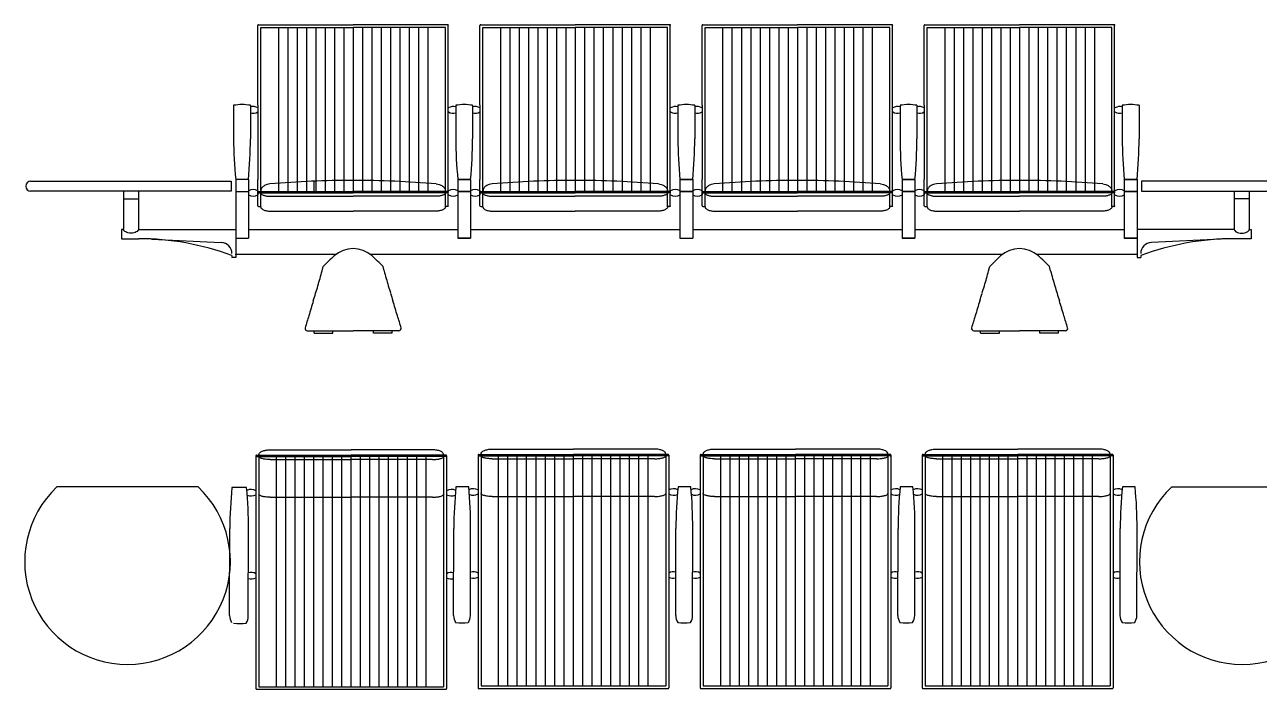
# Model space of a CAD drawing. Header units: millimetres. Extents: x 421 to 3085, y -1408 to 277.
# Drawn here: x 810.2 to 1140.4, y -1408.4 to -1230.7 of the extents above; entities that cross this region are included whole.
import ezdxf

# ---------------------------------------------------------------- set-up
doc = ezdxf.new("R2010")
doc.units = ezdxf.units.MM

msp = doc.modelspace()

# ---------------------------------------------------------------- linework, layer by layer
at = {"color": 18, "true_color": 0x000000}
for p, q in [((872.54, -1252.15), (872.54, -1230.86)), ((872.74, -1230.66), (898.04, -1230.66)), ((873.34, -1275.25), (873.34, -1231.46)), ((873.34, -1231.46), (898.04, -1231.46)), ((878.04, -1231.46), (878.04, -1275.25)), ((880.54, -1231.46), (880.54, -1275.25)), ((883.04, -1231.46), (883.04, -1275.25)), ((885.54, -1231.46), (885.54, -1275.25)), ((888.04, -1231.46), (888.04, -1275.25)), ((890.54, -1231.46), (890.54, -1275.25)), ((893.04, -1231.46), (893.04, -1275.25)), ((895.54, -1231.46), (895.54, -1275.25)), ((923.34, -1230.66), (898.04, -1230.66)), ((922.74, -1231.46), (898.04, -1231.46)), ((898.04, -1231.46), (898.04, -1275.25)), ((898.04, -1231.46), (898.04, -1275.25)), ((898.04, -1231.46), (898.04, -1275.25)), ((898.04, -1231.46), (898.04, -1275.25)), ((900.54, -1231.46), (900.54, -1275.25)), ((903.04, -1231.46), (903.04, -1275.25)), ((905.54, -1231.46), (905.54, -1275.25)), ((908.04, -1231.46), (908.04, -1275.25)), ((910.54, -1231.46), (910.54, -1275.25)), ((913.04, -1231.46), (913.04, -1275.25)), ((915.54, -1231.46), (915.54, -1275.25)), ((918.04, -1231.46), (918.04, -1275.25)), ((922.74, -1275.25), (922.74, -1231.46)), ((923.34, -1230.66), (923.34, -1279.3)), ((931.95, -1252.15), (931.95, -1230.86)), ((932.15, -1230.66), (957.45, -1230.66)), ((932.75, -1231.46), (957.45, -1231.46)), ((932.75, -1275.25), (932.75, -1231.46)), ((937.45, -1231.46), (937.45, -1275.25)), ((939.95, -1231.46), (939.95, -1275.25)), ((942.45, -1231.46), (942.45, -1275.25)), ((944.95, -1231.46), (944.95, -1275.25)), ((947.45, -1231.46), (947.45, -1275.25)), ((949.95, -1231.46), (949.95, -1275.25)), ((952.45, -1231.46), (952.45, -1275.25)), ((954.95, -1231.46), (954.95, -1275.25)), ((982.75, -1230.66), (957.45, -1230.66)), ((957.45, -1231.46), (957.45, -1275.25)), ((957.45, -1231.46), (957.45, -1275.25)), ((957.45, -1231.46), (957.45, -1275.25)), ((957.45, -1231.46), (957.45, -1275.25)), ((982.15, -1231.46), (957.45, -1231.46)), ((959.95, -1231.46), (959.95, -1275.25)), ((962.45, -1231.46), (962.45, -1275.25)), ((964.95, -1231.46), (964.95, -1275.25)), ((967.45, -1231.46), (967.45, -1275.25)), ((969.95, -1231.46), (969.95, -1275.25)), ((972.45, -1231.46), (972.45, -1275.25)), ((974.95, -1231.46), (974.95, -1275.25)), ((977.45, -1231.46), (977.45, -1275.25)), ((982.15, -1275.25), (982.15, -1231.46)), ((982.75, -1230.66), (982.75, -1279.3)), ((991.36, -1252.15), (991.36, -1230.86)), ((991.56, -1230.66), (1016.86, -1230.66)), ((992.16, -1231.46), (1016.86, -1231.46)), ((992.16, -1275.25), (992.16, -1231.46)), ((996.86, -1231.46), (996.86, -1275.25)), ((999.36, -1231.46), (999.36, -1275.25)), ((1001.86, -1231.46), (1001.86, -1275.25)), ((1004.36, -1231.46), (1004.36, -1275.25)), ((1006.86, -1231.46), (1006.86, -1275.25)), ((1009.36, -1231.46), (1009.36, -1275.25)), ((1011.86, -1231.46), (1011.86, -1275.25)), ((1014.36, -1231.46), (1014.36, -1275.25)), ((1042.16, -1230.66), (1016.86, -1230.66)), ((1041.56, -1231.46), (1016.86, -1231.46)), ((1016.86, -1231.46), (1016.86, -1275.25)), ((1016.86, -1231.46), (1016.86, -1275.25)), ((1016.86, -1231.46), (1016.86, -1275.25)), ((1016.86, -1231.46), (1016.86, -1275.25)), ((1019.36, -1231.46), (1019.36, -1275.25)), ((1021.86, -1231.46), (1021.86, -1275.25)), ((1024.36, -1231.46), (1024.36, -1275.25)), ((1026.86, -1231.46), (1026.86, -1275.25)), ((1029.36, -1231.46), (1029.36, -1275.25)), ((1031.86, -1231.46), (1031.86, -1275.25)), ((1034.36, -1231.46), (1034.36, -1275.25)), ((1036.86, -1231.46), (1036.86, -1275.25)), ((1041.56, -1275.25), (1041.56, -1231.46)), ((1042.16, -1230.66), (1042.16, -1279.3)), ((1050.77, -1252.15), (1050.77, -1230.86)), ((1050.97, -1230.66), (1076.27, -1230.66)), ((1051.57, -1275.25), (1051.57, -1231.46)), ((1051.57, -1231.46), (1076.27, -1231.46)), ((1056.27, -1231.46), (1056.27, -1275.25)), ((1058.77, -1231.46), (1058.77, -1275.25)), ((1061.27, -1231.46), (1061.27, -1275.25)), ((1063.77, -1231.46), (1063.77, -1275.25)), ((1066.27, -1231.46), (1066.27, -1275.25)), ((1068.77, -1231.46), (1068.77, -1275.25)), ((1071.27, -1231.46), (1071.27, -1275.25)), ((1073.77, -1231.46), (1073.77, -1275.25)), ((1101.57, -1230.66), (1076.27, -1230.66)), ((1100.97, -1231.46), (1076.27, -1231.46)), ((1076.27, -1231.46), (1076.27, -1275.25)), ((1076.27, -1231.46), (1076.27, -1275.25)), ((1076.27, -1231.46), (1076.27, -1275.25)), ((1076.27, -1231.46), (1076.27, -1275.25)), ((1078.77, -1231.46), (1078.77, -1275.25)), ((1081.27, -1231.46), (1081.27, -1275.25)), ((1083.77, -1231.46), (1083.77, -1275.25)), ((1086.27, -1231.46), (1086.27, -1275.25)), ((1088.77, -1231.46), (1088.77, -1275.25)), ((1091.27, -1231.46), (1091.27, -1275.25)), ((1093.77, -1231.46), (1093.77, -1275.25)), ((1096.27, -1231.46), (1096.27, -1275.25)), ((1100.97, -1275.25), (1100.97, -1231.46)), ((1101.57, -1230.66), (1101.57, -1279.3)), ((866.08, -1252.23), (866.08, -1261.15)), ((870.58, -1252.23), (870.58, -1261.15)), ((872.53, -1252.91), (872.53, -1253.98)), ((872.54, -1252.15), (872.54, -1272.05)), ((925.49, -1252.23), (925.49, -1261.15)), ((925.49, -1252.23), (925.49, -1261.15)), ((929.99, -1252.23), (929.99, -1261.15)), ((929.99, -1252.23), (929.99, -1261.15)), ((931.94, -1252.91), (931.94, -1253.98)), ((931.95, -1252.15), (931.95, -1272.05)), ((984.9, -1252.23), (984.9, -1261.15)), ((984.9, -1252.23), (984.9, -1261.15)), ((989.4, -1252.23), (989.4, -1261.15)), ((989.4, -1252.23), (989.4, -1261.15)), ((991.35, -1252.91), (991.35, -1253.98)), ((991.36, -1252.15), (991.36, -1272.05)), ((1044.32, -1252.23), (1044.32, -1261.15)), ((1044.32, -1252.23), (1044.32, -1261.15)), ((1044.32, -1252.23), (1044.32, -1261.15)), ((1044.32, -1252.23), (1044.32, -1261.15)), ((1044.32, -1252.23), (1044.32, -1261.15)), ((1044.32, -1252.23), (1044.32, -1261.15)), ((1044.32, -1252.66), (1044.32, -1261.59)), ((1048.82, -1252.23), (1048.82, -1261.15)), ((1050.77, -1252.15), (1050.77, -1272.05)), ((1050.77, -1252.91), (1050.77, -1253.98)), ((1103.73, -1252.23), (1103.73, -1261.15)), ((1103.73, -1252.23), (1103.73, -1261.15)), ((1103.73, -1252.23), (1103.73, -1261.15)), ((1108.23, -1252.23), (1108.23, -1261.15)), ((811.8, -1272.54), (815.12, -1272.54)), ((815.12, -1272.54), (865.46, -1272.54)), ((865.46, -1272.54), (865.46, -1275.2)), ((866.63, -1272.05), (866.63, -1287.8)), ((870.03, -1272.05), (866.63, -1272.05)), ((870.03, -1272.05), (870.03, -1287.8)), ((872.54, -1279.1), (872.54, -1272.05)), ((887.53, -1272.54), (887.53, -1275.2)), ((929.44, -1272.05), (926.04, -1272.05)), ((926.04, -1272.05), (929.44, -1272.05)), ((926.04, -1272.05), (926.04, -1287.8)), ((926.04, -1272.05), (926.04, -1287.8)), ((929.44, -1272.05), (929.44, -1287.8)), ((929.44, -1272.05), (929.44, -1287.8)), ((931.95, -1279.1), (931.95, -1272.05)), ((985.45, -1272.05), (985.45, -1287.8)), ((985.45, -1272.05), (985.45, -1287.8)), ((988.85, -1272.05), (985.45, -1272.05)), ((985.45, -1272.05), (988.85, -1272.05)), ((988.85, -1272.05), (988.85, -1287.8)), ((988.85, -1272.05), (988.85, -1287.8)), ((991.36, -1279.1), (991.36, -1272.05)), ((1044.87, -1272.05), (1044.87, -1287.8)), ((1044.87, -1272.05), (1044.87, -1287.8)), ((1044.87, -1272.05), (1044.87, -1287.8)), ((1048.27, -1272.05), (1044.87, -1272.05)), ((1048.27, -1272.05), (1044.87, -1272.05)), ((1044.87, -1272.05), (1048.27, -1272.05)), ((1048.27, -1272.05), (1048.27, -1287.8)), ((1050.77, -1279.1), (1050.77, -1272.05)), ((1104.28, -1272.05), (1104.28, -1287.8)), ((1104.28, -1272.05), (1104.28, -1287.8)), ((1104.28, -1272.05), (1104.28, -1287.8)), ((1107.68, -1272.05), (1104.28, -1272.05)), ((1107.68, -1272.05), (1104.28, -1272.05)), ((1104.28, -1272.05), (1107.68, -1272.05)), ((1107.68, -1272.05), (1107.68, -1287.8)), ((1159.19, -1272.54), (1108.84, -1272.54)), ((1108.84, -1272.54), (1108.84, -1275.2)), ((865.46, -1275.2), (811.8, -1275.2)), ((836.63, -1275.2), (836.63, -1285.4)), ((836.63, -1277.2), (840.63, -1277.2)), ((840.63, -1275.2), (840.63, -1285.4)), ((866.63, -1275.24), (870.03, -1275.24)), ((870.03, -1275.11), (870.03, -1276.21)), ((872.53, -1275.13), (872.53, -1276.2)), ((872.74, -1275.25), (898.04, -1275.25)), ((872.74, -1275.65), (898.04, -1275.65)), ((873.34, -1279.37), (873.34, -1275.65)), ((876.1, -1276.57), (898.04, -1276.57)), ((923.34, -1275.25), (898.04, -1275.25)), ((923.34, -1275.65), (898.04, -1275.65)), ((919.98, -1276.57), (898.04, -1276.57)), ((922.74, -1279.37), (922.74, -1275.65)), ((926.04, -1275.11), (926.04, -1276.21)), ((926.04, -1275.24), (929.44, -1275.24)), ((929.44, -1275.24), (926.04, -1275.24)), ((929.44, -1275.11), (929.44, -1276.21)), ((931.94, -1275.13), (931.94, -1276.2)), ((932.15, -1275.25), (957.45, -1275.25)), ((932.15, -1275.65), (957.45, -1275.65)), ((932.75, -1279.37), (932.75, -1275.65)), ((935.51, -1276.57), (957.45, -1276.57)), ((982.75, -1275.25), (957.45, -1275.25)), ((982.75, -1275.65), (957.45, -1275.65)), ((979.39, -1276.57), (957.45, -1276.57)), ((982.15, -1279.37), (982.15, -1275.65)), ((985.45, -1275.11), (985.45, -1276.21)), ((985.45, -1275.24), (988.85, -1275.24)), ((988.85, -1275.24), (985.45, -1275.24)), ((988.85, -1275.11), (988.85, -1276.21)), ((991.35, -1275.13), (991.35, -1276.2)), ((991.56, -1275.25), (1016.86, -1275.25)), ((991.56, -1275.65), (1016.86, -1275.65)), ((992.16, -1279.37), (992.16, -1275.65)), ((994.92, -1276.57), (1016.86, -1276.57)), ((1042.16, -1275.25), (1016.86, -1275.25)), ((1042.16, -1275.65), (1016.86, -1275.65)), ((1038.8, -1276.57), (1016.86, -1276.57)), ((1041.56, -1279.37), (1041.56, -1275.65)), ((1044.87, -1275.11), (1044.87, -1276.21)), ((1044.87, -1275.24), (1048.27, -1275.24)), ((1044.87, -1275.24), (1048.27, -1275.24)), ((1048.27, -1275.24), (1044.87, -1275.24)), ((1048.27, -1275.11), (1048.27, -1276.21)), ((1050.77, -1275.13), (1050.77, -1276.2)), ((1050.97, -1275.25), (1076.27, -1275.25)), ((1050.97, -1275.65), (1076.27, -1275.65)), ((1051.57, -1279.37), (1051.57, -1275.65)), ((1054.33, -1276.57), (1076.27, -1276.57)), ((1101.57, -1275.25), (1076.27, -1275.25)), ((1101.57, -1275.65), (1076.27, -1275.65)), ((1098.21, -1276.57), (1076.27, -1276.57)), ((1100.97, -1279.37), (1100.97, -1275.65)), ((1104.28, -1275.11), (1104.28, -1276.21)), ((1104.28, -1275.24), (1107.68, -1275.24)), ((1104.28, -1275.24), (1107.68, -1275.24)), ((1107.68, -1275.24), (1104.28, -1275.24)), ((1107.68, -1275.11), (1107.68, -1276.21)), ((1108.84, -1275.2), (1162.51, -1275.2)), ((1133.68, -1275.2), (1133.68, -1285.4)), ((1137.68, -1277.2), (1133.68, -1277.2)), ((1137.68, -1275.2), (1137.68, -1285.4)), ((872.74, -1279.3), (873.34, -1279.3)), ((873.34, -1279.42), (873.34, -1279.41)), ((876.1, -1280.55), (898.04, -1280.55)), ((919.98, -1280.55), (898.04, -1280.55)), ((923.34, -1279.3), (922.74, -1279.3)), ((932.15, -1279.3), (932.75, -1279.3)), ((932.75, -1279.42), (932.75, -1279.41)), ((935.51, -1280.55), (957.45, -1280.55)), ((979.39, -1280.55), (957.45, -1280.55)), ((982.75, -1279.3), (982.15, -1279.3)), ((991.56, -1279.3), (992.16, -1279.3)), ((992.16, -1279.42), (992.16, -1279.41)), ((994.92, -1280.55), (1016.86, -1280.55)), ((1038.8, -1280.55), (1016.86, -1280.55)), ((1042.16, -1279.3), (1041.56, -1279.3)), ((1050.97, -1279.3), (1051.57, -1279.3)), ((1051.57, -1279.42), (1051.57, -1279.41)), ((1054.33, -1280.55), (1076.27, -1280.55)), ((1098.21, -1280.55), (1076.27, -1280.55)), ((1101.57, -1279.3), (1100.97, -1279.3)), ((836.06, -1285.4), (836.06, -1287.9)), ((836.63, -1285.4), (836.06, -1285.4)), ((840.63, -1285.4), (866.63, -1285.4)), ((866.63, -1285.4), (866.63, -1292.9)), ((870.03, -1285.4), (926.04, -1285.4)), ((929.44, -1285.4), (985.45, -1285.4)), ((988.85, -1285.4), (1044.87, -1285.4)), ((1048.27, -1285.4), (1104.28, -1285.4)), ((1133.68, -1285.4), (1107.68, -1285.4)), ((1107.68, -1285.4), (1107.68, -1292.9)), ((1137.68, -1285.4), (1138.24, -1285.4)), ((1138.24, -1285.4), (1138.24, -1287.9)), ((836.06, -1287.9), (840.63, -1287.9)), ((844.16, -1287.99), (862.78, -1288.91)), ((866.63, -1287.8), (870.03, -1287.8)), ((926.04, -1287.8), (929.44, -1287.8)), ((929.44, -1287.8), (926.04, -1287.8)), ((985.45, -1287.8), (988.85, -1287.8)), ((1044.87, -1287.8), (1048.27, -1287.8)), ((1044.87, -1287.8), (1048.27, -1287.8)), ((1048.27, -1287.8), (1044.87, -1287.8)), ((1104.28, -1287.8), (1107.68, -1287.8)), ((1104.28, -1287.8), (1107.68, -1287.8)), ((1107.68, -1287.8), (1104.28, -1287.8)), ((1130.15, -1287.99), (1111.53, -1288.91)), ((1138.24, -1287.9), (1133.68, -1287.9)), ((865.63, -1292.4), (865.63, -1292.9)), ((866.63, -1292.9), (865.63, -1292.9)), ((893.38, -1292.15), (866.63, -1292.15)), ((1071.62, -1292.15), (902.69, -1292.15)), ((1107.68, -1292.15), (1080.93, -1292.15)), ((1107.68, -1292.9), (1108.68, -1292.9)), ((1108.68, -1292.4), (1108.68, -1292.9)), ((889.75, -1296.51), (890.04, -1295.36)), ((906.33, -1296.51), (906.04, -1295.36)), ((1067.98, -1296.51), (1068.27, -1295.36)), ((1084.56, -1296.51), (1084.27, -1295.36)), ((885.77, -1312.51), (898.04, -1312.51)), ((887.62, -1313.21), (887.62, -1312.51)), ((887.62, -1313.21), (892.62, -1313.21)), ((892.62, -1313.21), (892.62, -1312.51)), ((910.25, -1312.51), (898.04, -1312.51)), ((903.45, -1313.21), (903.45, -1312.51)), ((908.45, -1313.21), (903.45, -1313.21)), ((908.45, -1313.21), (908.45, -1312.51)), ((1064.06, -1312.51), (1076.27, -1312.51)), ((1065.86, -1313.21), (1065.86, -1312.51)), ((1065.86, -1313.21), (1070.86, -1313.21)), ((1070.86, -1313.21), (1070.86, -1312.51)), ((1088.54, -1312.51), (1076.27, -1312.51)), ((1081.69, -1313.21), (1081.69, -1312.51)), ((1086.69, -1313.21), (1081.69, -1313.21)), ((1086.69, -1313.21), (1086.69, -1312.51)), ((872.04, -1345.98), (872.04, -1408.22)), ((872.24, -1345.78), (897.54, -1345.78)), ((872.24, -1346.18), (897.54, -1346.18)), ((872.84, -1345.66), (872.84, -1345.78)), ((872.84, -1346.18), (872.84, -1407.73)), ((875.84, -1344.36), (897.54, -1344.36)), ((875.84, -1346.96), (897.54, -1346.96)), ((877.54, -1407.73), (877.54, -1346.18)), ((880.04, -1407.73), (880.04, -1346.18)), ((882.54, -1407.73), (882.54, -1346.18)), ((885.04, -1407.73), (885.04, -1346.18)), ((887.54, -1407.73), (887.54, -1346.18)), ((890.04, -1407.73), (890.04, -1346.18)), ((892.54, -1407.73), (892.54, -1346.18)), ((895.04, -1407.73), (895.04, -1346.18)), ((919.24, -1344.36), (897.54, -1344.36)), ((922.84, -1345.78), (897.54, -1345.78)), ((922.84, -1346.18), (897.54, -1346.18)), ((897.54, -1407.73), (897.54, -1346.18)), ((919.24, -1346.96), (897.54, -1346.96)), ((900.04, -1407.73), (900.04, -1346.18)), ((902.54, -1407.73), (902.54, -1346.18)), ((905.04, -1407.73), (905.04, -1346.18)), ((907.54, -1407.73), (907.54, -1346.18)), ((910.04, -1407.73), (910.04, -1346.18)), ((912.54, -1407.73), (912.54, -1346.18)), ((915.04, -1407.73), (915.04, -1346.18)), ((917.54, -1407.73), (917.54, -1346.18)), ((922.24, -1345.66), (922.24, -1345.78)), ((922.24, -1346.18), (922.24, -1407.73)), ((923.04, -1345.98), (923.04, -1408.22)), ((931.45, -1345.79), (931.45, -1408.03)), ((931.65, -1345.59), (956.95, -1345.59)), ((931.65, -1345.99), (956.95, -1345.99)), ((932.25, -1345.47), (932.25, -1345.59)), ((932.25, -1345.99), (932.25, -1407.53)), ((935.25, -1344.17), (956.95, -1344.17)), ((935.25, -1346.76), (956.95, -1346.76)), ((936.95, -1407.53), (936.95, -1345.99)), ((939.45, -1407.53), (939.45, -1345.99)), ((941.95, -1407.53), (941.95, -1345.99)), ((944.45, -1407.53), (944.45, -1345.99)), ((946.95, -1407.53), (946.95, -1345.99)), ((949.45, -1407.53), (949.45, -1345.99)), ((951.95, -1407.53), (951.95, -1345.99)), ((954.45, -1407.53), (954.45, -1345.99)), ((978.65, -1344.17), (956.95, -1344.17)), ((982.25, -1345.59), (956.95, -1345.59)), ((956.95, -1407.53), (956.95, -1345.99)), ((982.25, -1345.99), (956.95, -1345.99)), ((978.65, -1346.76), (956.95, -1346.76)), ((959.45, -1407.53), (959.45, -1345.99)), ((961.95, -1407.53), (961.95, -1345.99)), ((964.45, -1407.53), (964.45, -1345.99)), ((966.95, -1407.53), (966.95, -1345.99)), ((969.45, -1407.53), (969.45, -1345.99)), ((971.95, -1407.53), (971.95, -1345.99)), ((974.45, -1407.53), (974.45, -1345.99)), ((976.95, -1407.53), (976.95, -1345.99)), ((981.65, -1345.47), (981.65, -1345.59)), ((981.65, -1345.99), (981.65, -1407.53)), ((982.45, -1345.79), (982.45, -1408.03)), ((990.86, -1345.79), (990.86, -1408.03)), ((991.06, -1345.59), (1016.36, -1345.59)), ((991.06, -1345.99), (1016.36, -1345.99)), ((991.66, -1345.47), (991.66, -1345.59)), ((991.66, -1345.99), (991.66, -1407.53)), ((994.66, -1344.17), (1016.36, -1344.17)), ((994.66, -1346.76), (1016.36, -1346.76)), ((996.36, -1407.53), (996.36, -1345.99)), ((998.86, -1407.53), (998.86, -1345.99)), ((1001.36, -1407.53), (1001.36, -1345.99)), ((1003.86, -1407.53), (1003.86, -1345.99)), ((1006.36, -1407.53), (1006.36, -1345.99)), ((1008.86, -1407.53), (1008.86, -1345.99)), ((1011.36, -1407.53), (1011.36, -1345.99)), ((1013.86, -1407.53), (1013.86, -1345.99)), ((1038.06, -1344.17), (1016.36, -1344.17)), ((1041.66, -1345.59), (1016.36, -1345.59)), ((1041.66, -1345.99), (1016.36, -1345.99)), ((1016.36, -1407.53), (1016.36, -1345.99)), ((1038.06, -1346.76), (1016.36, -1346.76)), ((1018.86, -1407.53), (1018.86, -1345.99)), ((1021.36, -1407.53), (1021.36, -1345.99)), ((1023.86, -1407.53), (1023.86, -1345.99)), ((1026.36, -1407.53), (1026.36, -1345.99)), ((1028.86, -1407.53), (1028.86, -1345.99)), ((1031.36, -1407.53), (1031.36, -1345.99)), ((1033.86, -1407.53), (1033.86, -1345.99)), ((1036.36, -1407.53), (1036.36, -1345.99)), ((1041.06, -1345.47), (1041.06, -1345.59)), ((1041.06, -1345.99), (1041.06, -1407.53)), ((1041.86, -1345.79), (1041.86, -1408.03)), ((1050.26, -1345.79), (1050.26, -1408.03)), ((1050.46, -1345.59), (1075.76, -1345.59)), ((1050.46, -1345.99), (1075.76, -1345.99)), ((1051.06, -1345.47), (1051.06, -1345.59)), ((1051.06, -1345.99), (1051.06, -1407.53)), ((1054.06, -1344.17), (1075.76, -1344.17)), ((1054.06, -1346.76), (1075.76, -1346.76)), ((1055.76, -1407.53), (1055.76, -1345.99)), ((1058.26, -1407.53), (1058.26, -1345.99)), ((1060.76, -1407.53), (1060.76, -1345.99)), ((1063.26, -1407.53), (1063.26, -1345.99)), ((1065.76, -1407.53), (1065.76, -1345.99)), ((1068.26, -1407.53), (1068.26, -1345.99)), ((1070.76, -1407.53), (1070.76, -1345.99)), ((1073.26, -1407.53), (1073.26, -1345.99)), ((1097.46, -1344.17), (1075.76, -1344.17)), ((1101.06, -1345.59), (1075.76, -1345.59)), ((1101.06, -1345.99), (1075.76, -1345.99)), ((1075.76, -1407.53), (1075.76, -1345.99)), ((1097.46, -1346.76), (1075.76, -1346.76)), ((1078.26, -1407.53), (1078.26, -1345.99)), ((1080.76, -1407.53), (1080.76, -1345.99)), ((1083.26, -1407.53), (1083.26, -1345.99)), ((1085.76, -1407.53), (1085.76, -1345.99)), ((1088.26, -1407.53), (1088.26, -1345.99)), ((1090.76, -1407.53), (1090.76, -1345.99)), ((1093.26, -1407.53), (1093.26, -1345.99)), ((1095.76, -1407.53), (1095.76, -1345.99)), ((1100.46, -1345.47), (1100.46, -1345.59)), ((1100.46, -1345.99), (1100.46, -1407.53)), ((1101.26, -1345.79), (1101.26, -1408.03)), ((823.85, -1354.27), (818.83, -1354.27)), ((856.58, -1354.27), (823.85, -1354.27)), ((935.26, -1356.85), (956.95, -1356.85)), ((978.64, -1356.85), (956.95, -1356.85)), ((994.67, -1356.85), (1016.36, -1356.85)), ((1038.05, -1356.85), (1016.36, -1356.85)), ((1054.07, -1356.85), (1075.76, -1356.85)), ((1097.45, -1356.85), (1075.76, -1356.85)), ((1116.96, -1354.27), (1149.7, -1354.27)), ((875.85, -1357.04), (897.54, -1357.04)), ((919.24, -1357.04), (897.54, -1357.04)), ((865.01, -1388.71), (865.07, -1365.41)), ((870, -1388.91), (870.06, -1365.61)), ((924.91, -1388.71), (924.97, -1365.41)), ((929.41, -1388.72), (929.47, -1365.42)), ((984.31, -1388.71), (984.37, -1365.41)), ((988.81, -1388.72), (988.87, -1365.42)), ((1043.72, -1388.71), (1043.78, -1365.41)), ((1048.22, -1388.72), (1048.28, -1365.42)), ((1103.13, -1388.71), (1103.19, -1365.41)), ((1107.63, -1388.72), (1107.69, -1365.42)), ((872.24, -1408.42), (922.84, -1408.42)), ((872.84, -1407.73), (922.24, -1407.73)), ((931.65, -1408.23), (982.25, -1408.23)), ((932.25, -1407.53), (981.65, -1407.53)), ((991.06, -1408.23), (1041.66, -1408.23)), ((991.66, -1407.53), (1041.06, -1407.53)), ((1050.46, -1408.23), (1101.06, -1408.23)), ((1051.06, -1407.53), (1100.46, -1407.53))]:
    msp.add_line(p, q, dxfattribs=at)
at = {"color": 18, "linetype": 'ByBlock', "true_color": 0x000000}
for p, q in [((866.63, -1292.22), (866.63, -1292.9)), ((1107.68, -1292.22), (1107.68, -1292.9))]:
    msp.add_line(p, q, dxfattribs=at)
at = {"color": 18, "true_color": 0x000000}
for points in [[(875.81, -1273.25, 0.054131), (875.01, -1273.4, 0.084331), (874.14, -1273.83, 0.106449), (873.53, -1274.51, 0.129977), (873.34, -1275.25, 0.129977)], [(920.26, -1273.25, -0.054131), (921.07, -1273.4, -0.084331), (921.93, -1273.83, -0.106449), (922.54, -1274.51, -0.129977), (922.74, -1275.25, -0.129977)], [(935.22, -1273.25, 0.054131), (934.42, -1273.4, 0.084331), (933.56, -1273.83, 0.106449), (932.94, -1274.51, 0.129977), (932.75, -1275.25, 0.129977)], [(979.68, -1273.25, -0.054131), (980.48, -1273.4, -0.084331), (981.34, -1273.83, -0.106449), (981.95, -1274.51, -0.129977), (982.15, -1275.25, -0.129977)], [(994.63, -1273.25, 0.054131), (993.83, -1273.4, 0.084331), (992.97, -1273.83, 0.106449), (992.35, -1274.51, 0.129977), (992.16, -1275.25, 0.129977)], [(1039.09, -1273.25, -0.054131), (1039.89, -1273.4, -0.084331), (1040.75, -1273.83, -0.106449), (1041.37, -1274.51, -0.129977), (1041.56, -1275.25, -0.129977)], [(1054.04, -1273.25, 0.054131), (1053.24, -1273.4, 0.084331), (1052.38, -1273.83, 0.106449), (1051.77, -1274.51, 0.129977), (1051.57, -1275.25, 0.129977)], [(1098.5, -1273.25, -0.054131), (1099.3, -1273.4, -0.084331), (1100.16, -1273.83, -0.106449), (1100.78, -1274.51, -0.129977), (1100.97, -1275.25, -0.129977)], [(873.34, -1275.65, 0.226321), (873.47, -1275.93, 0.089484), (874.14, -1276.3, 0.046413), (874.97, -1276.5, 0.034515), (876.1, -1276.57, 0.034515)], [(922.74, -1275.65, -0.226321), (922.6, -1275.93, -0.089484), (921.93, -1276.3, -0.046413), (921.11, -1276.5, -0.034515), (919.98, -1276.57, -0.034515)], [(932.75, -1275.65, 0.226321), (932.88, -1275.93, 0.089484), (933.56, -1276.3, 0.046413), (934.38, -1276.5, 0.034515), (935.51, -1276.57, 0.034515)], [(982.15, -1275.65, -0.226321), (982.01, -1275.93, -0.089484), (981.34, -1276.3, -0.046413), (980.52, -1276.5, -0.034515), (979.39, -1276.57, -0.034515)], [(992.16, -1275.65, 0.226321), (992.3, -1275.93, 0.089484), (992.97, -1276.3, 0.046413), (993.79, -1276.5, 0.034515), (994.92, -1276.57, 0.034515)], [(1041.56, -1275.65, -0.226321), (1041.42, -1275.93, -0.089484), (1040.75, -1276.3, -0.046413), (1039.93, -1276.5, -0.034515), (1038.8, -1276.57, -0.034515)], [(1051.57, -1275.65, 0.226321), (1051.71, -1275.93, 0.089484), (1052.38, -1276.3, 0.046413), (1053.2, -1276.5, 0.034515), (1054.33, -1276.57, 0.034515)], [(1100.97, -1275.65, -0.226321), (1100.84, -1275.93, -0.089484), (1100.16, -1276.3, -0.046413), (1099.34, -1276.5, -0.034515), (1098.21, -1276.57, -0.034515)], [(873.34, -1279.37, 0.218979), (873.52, -1279.81, 0.098709), (874.25, -1280.26, 0.05603), (875.16, -1280.49, 0.032756), (876.1, -1280.55, 0.042752)], [(922.74, -1279.37, -0.218979), (922.55, -1279.81, -0.098709), (921.82, -1280.26, -0.05603), (920.91, -1280.49, -0.032756), (919.98, -1280.55, -0.042752)], [(932.75, -1279.37, 0.218979), (932.93, -1279.81, 0.098709), (933.66, -1280.26, 0.05603), (934.57, -1280.49, 0.032756), (935.51, -1280.55, 0.042752)], [(982.15, -1279.37, -0.218979), (981.96, -1279.81, -0.098709), (981.23, -1280.26, -0.05603), (980.33, -1280.49, -0.032756), (979.39, -1280.55, -0.042752)], [(992.16, -1279.37, 0.218979), (992.34, -1279.81, 0.098709), (993.07, -1280.26, 0.05603), (993.98, -1280.49, 0.032756), (994.92, -1280.55, 0.042752)], [(1041.56, -1279.37, -0.218979), (1041.38, -1279.81, -0.098709), (1040.65, -1280.26, -0.05603), (1039.74, -1280.49, -0.032756), (1038.8, -1280.55, -0.042752)], [(1051.57, -1279.37, 0.218979), (1051.76, -1279.81, 0.098709), (1052.49, -1280.26, 0.05603), (1053.39, -1280.49, 0.032756), (1054.33, -1280.55, 0.042752)], [(1100.97, -1279.37, -0.218979), (1100.79, -1279.81, -0.098709), (1100.06, -1280.26, -0.05603), (1099.15, -1280.49, -0.032756), (1098.21, -1280.55, -0.042752)], [(838.63, -1286.4, -0.051099), (837.82, -1286.32, -0.064948), (837.22, -1286.11, -0.104203), (836.75, -1285.74, -0.174705), (836.63, -1285.4, -0.174705)], [(840.63, -1285.4, -0.174705), (840.51, -1285.74, -0.104203), (840.04, -1286.11, -0.064948), (839.44, -1286.32, -0.051099), (838.63, -1286.4, -0.051099)], [(1133.68, -1285.4, 0.174705), (1133.8, -1285.74, 0.104203), (1134.26, -1286.11, 0.064948), (1134.87, -1286.32, 0.051099), (1135.68, -1286.4, 0.051099)], [(1135.68, -1286.4, 0.051099), (1136.49, -1286.32, 0.064948), (1137.09, -1286.11, 0.104203), (1137.56, -1285.74, 0.174705), (1137.68, -1285.4, 0.174705)], [(872.84, -1345.66, -0.193227), (873.02, -1345.23, -0.100049), (873.72, -1344.74, -0.057828), (874.62, -1344.47, -0.044372), (875.84, -1344.36, -0.044372)], [(875.85, -1346.96, -0.026524), (874.62, -1346.89, -0.036397), (873.73, -1346.73, -0.076097), (872.97, -1346.41, -0.259446), (872.84, -1346.18, -0.259446)], [(922.24, -1345.66, 0.193227), (922.07, -1345.23, 0.100049), (921.37, -1344.74, 0.057828), (920.46, -1344.47, 0.044372), (919.24, -1344.36, 0.044372)], [(919.24, -1346.96, 0.026524), (920.47, -1346.89, 0.036397), (921.36, -1346.73, 0.076097), (922.12, -1346.41, 0.259446), (922.24, -1346.18, 0.259446)], [(932.25, -1345.47, -0.193227), (932.42, -1345.04, -0.100049), (933.13, -1344.55, -0.057828), (934.03, -1344.28, -0.044372), (935.25, -1344.17, -0.044372)], [(935.26, -1346.76, -0.026524), (934.02, -1346.7, -0.036397), (933.13, -1346.54, -0.076097), (932.38, -1346.21, -0.259446), (932.25, -1345.99, -0.259446)], [(978.64, -1346.76, 0.026524), (979.88, -1346.7, 0.036397), (980.77, -1346.54, 0.076097), (981.53, -1346.21, 0.259446), (981.65, -1345.99, 0.259446)], [(981.65, -1345.47, 0.193227), (981.48, -1345.04, 0.100049), (980.77, -1344.55, 0.057828), (979.87, -1344.28, 0.044372), (978.65, -1344.17, 0.044372)], [(991.66, -1345.47, -0.193227), (991.83, -1345.04, -0.100049), (992.54, -1344.55, -0.057828), (993.44, -1344.28, -0.044372), (994.66, -1344.17, -0.044372)], [(994.67, -1346.76, -0.026524), (993.43, -1346.7, -0.036397), (992.54, -1346.54, -0.076097), (991.78, -1346.21, -0.259446), (991.66, -1345.99, -0.259446)], [(1038.05, -1346.76, 0.026524), (1039.29, -1346.7, 0.036397), (1040.18, -1346.54, 0.076097), (1040.93, -1346.21, 0.259446), (1041.06, -1345.99, 0.259446)], [(1041.06, -1345.47, 0.193227), (1040.89, -1345.04, 0.100049), (1040.18, -1344.55, 0.057828), (1039.28, -1344.28, 0.044372), (1038.06, -1344.17, 0.044372)], [(1051.06, -1345.47, -0.193227), (1051.23, -1345.04, -0.100049), (1051.94, -1344.55, -0.057828), (1052.84, -1344.28, -0.044372), (1054.06, -1344.17, -0.044372)], [(1054.07, -1346.76, -0.026524), (1052.83, -1346.7, -0.036397), (1051.94, -1346.54, -0.076097), (1051.19, -1346.21, -0.259446), (1051.06, -1345.99, -0.259446)], [(1097.45, -1346.76, 0.026524), (1098.69, -1346.7, 0.036397), (1099.58, -1346.54, 0.076097), (1100.34, -1346.21, 0.259446), (1100.46, -1345.99, 0.259446)], [(1100.46, -1345.47, 0.193227), (1100.29, -1345.04, 0.100049), (1099.58, -1344.55, 0.057828), (1098.68, -1344.28, 0.044372), (1097.46, -1344.17, 0.044372)], [(875.85, -1357.04, -0.026524), (874.62, -1356.98, -0.036397), (873.73, -1356.81, -0.076097), (872.97, -1356.49, -0.259446), (872.84, -1356.27, -0.259446)], [(919.24, -1357.04, 0.026524), (920.47, -1356.98, 0.036397), (921.36, -1356.81, 0.076097), (922.12, -1356.49, 0.259446), (922.24, -1356.27, 0.259446)], [(935.26, -1356.85, -0.026524), (934.02, -1356.78, -0.036397), (933.13, -1356.62, -0.076097), (932.38, -1356.3, -0.259446), (932.25, -1356.07, -0.259446)], [(978.64, -1356.85, 0.026524), (979.88, -1356.78, 0.036397), (980.77, -1356.62, 0.076097), (981.53, -1356.3, 0.259446), (981.65, -1356.07, 0.259446)], [(994.67, -1356.85, -0.026524), (993.43, -1356.78, -0.036397), (992.54, -1356.62, -0.076097), (991.78, -1356.3, -0.259446), (991.66, -1356.07, -0.259446)], [(1038.05, -1356.85, 0.026524), (1039.29, -1356.78, 0.036397), (1040.18, -1356.62, 0.076097), (1040.93, -1356.3, 0.259446), (1041.06, -1356.07, 0.259446)], [(1054.07, -1356.85, -0.026524), (1052.83, -1356.78, -0.036397), (1051.94, -1356.62, -0.076097), (1051.19, -1356.3, -0.259446), (1051.06, -1356.07, -0.259446)], [(1097.45, -1356.85, 0.026524), (1098.69, -1356.78, 0.036397), (1099.58, -1356.62, 0.076097), (1100.34, -1356.3, 0.259446), (1100.46, -1356.07, 0.259446)]]:
    msp.add_lwpolyline(points, format="xyb", dxfattribs=at)
for centre, radius, start, end in [((872.74, -1230.86), 0.2, 90, 180), ((923.34, -1230.86), 0.2, 0, 90), ((923.34, -1230.86), 0.2, 0, 90), ((932.15, -1230.86), 0.2, 90, 180), ((982.75, -1230.86), 0.2, 0, 90), ((982.75, -1230.86), 0.2, 0, 90), ((991.56, -1230.86), 0.2, 90, 180), ((1042.16, -1230.86), 0.2, 0, 90), ((1042.16, -1230.86), 0.2, 0, 90), ((1050.97, -1230.86), 0.2, 90, 180), ((1101.57, -1230.86), 0.2, 0, 90), ((1101.57, -1230.86), 0.2, 0, 90), ((868.33, -1265.38), 13.34, 80.2929, 99.7071), ((871.27, -1255.05), 2.48, 59.4238, 106.096), ((871.27, -1251.85), 2.48, 253.904, 300.5762), ((924.8, -1255.05), 2.48, 73.904, 120.5762), ((924.8, -1251.85), 2.48, 239.4238, 286.096), ((927.74, -1265.38), 13.34, 80.2929, 99.7071), ((927.74, -1265.38), 13.34, 80.2929, 99.7071), ((930.68, -1255.05), 2.48, 59.4238, 106.096), ((930.68, -1255.05), 2.48, 59.4238, 106.096), ((930.68, -1251.85), 2.48, 253.904, 300.5762), ((930.68, -1251.85), 2.48, 253.904, 300.5762), ((984.22, -1255.05), 2.48, 73.904, 120.5762), ((984.22, -1251.85), 2.48, 239.4238, 286.096), ((987.15, -1265.38), 13.34, 80.2929, 99.7071), ((987.15, -1265.38), 13.34, 80.2929, 99.7071), ((990.09, -1255.05), 2.48, 59.4238, 106.096), ((990.09, -1255.05), 2.48, 59.4238, 106.096), ((990.09, -1251.85), 2.48, 253.904, 300.5762), ((990.09, -1251.85), 2.48, 253.904, 300.5762), ((1043.63, -1255.05), 2.48, 73.904, 120.5762), ((1043.63, -1255.05), 2.48, 73.904, 120.5762), ((1043.63, -1251.85), 2.48, 239.4238, 286.096), ((1043.63, -1251.85), 2.48, 239.4238, 286.096), ((1046.57, -1265.38), 13.34, 80.2929, 99.7071), ((1046.57, -1265.38), 13.34, 80.2929, 99.7071), ((1046.57, -1265.38), 13.34, 80.2929, 99.7071), ((1049.5, -1255.05), 2.48, 59.4238, 106.096), ((1049.5, -1251.85), 2.48, 253.904, 300.5762), ((1103.04, -1255.05), 2.48, 73.904, 120.5762), ((1103.04, -1251.85), 2.48, 239.4238, 286.096), ((1105.98, -1265.38), 13.34, 80.2929, 99.7071), ((1105.98, -1265.38), 13.34, 80.2929, 99.7071), ((1105.98, -1265.38), 13.34, 80.2929, 99.7071), ((974.35, -1261.15), 108.27, 180, 185.7777), ((762.31, -1261.15), 108.27, 354.2223, 0), ((1033.76, -1261.15), 108.27, 180, 185.7777), ((1033.76, -1261.15), 108.27, 180, 185.7777), ((821.72, -1261.15), 108.27, 354.2223, 0), ((821.72, -1261.15), 108.27, 354.2223, 0), ((1093.17, -1261.15), 108.27, 180, 185.7777), ((1093.17, -1261.15), 108.27, 180, 185.7777), ((881.14, -1261.15), 108.27, 354.2223, 0), ((881.14, -1261.15), 108.27, 354.2223, 0), ((1152.58, -1261.15), 108.27, 180, 185.7777), ((1152.58, -1261.15), 108.27, 180, 185.7777), ((1152.58, -1261.15), 108.27, 180, 185.7777), ((940.55, -1261.15), 108.27, 354.2223, 0), ((1212, -1261.15), 108.27, 180, 185.7777), ((1212, -1261.15), 108.27, 180, 185.7777), ((1212, -1261.15), 108.27, 180, 185.7777), ((999.96, -1261.15), 108.27, 354.2223, 0), ((811.8, -1273.87), 1.33, 90, 270), ((897.92, -1535.72), 263.4, 89.9749, 94.8159), ((898.15, -1535.72), 263.4, 85.1841, 90.0251), ((957.33, -1535.72), 263.4, 89.9749, 94.8159), ((957.56, -1535.72), 263.4, 85.1841, 90.0251), ((1016.74, -1535.72), 263.4, 89.9749, 94.8159), ((1016.98, -1535.72), 263.4, 85.1841, 90.0251), ((1076.16, -1535.72), 263.4, 89.9749, 94.8159), ((1076.39, -1535.72), 263.4, 85.1841, 90.0251), ((871.27, -1277.26), 2.48, 59.4238, 119.9286), ((871.27, -1274.06), 2.48, 240.0714, 300.5762), ((872.74, -1275.45), 0.2, 90, 270), ((923.34, -1275.45), 0.2, 270, 90), ((924.8, -1277.26), 2.48, 60.0714, 120.5762), ((924.8, -1274.06), 2.48, 239.4238, 299.9286), ((930.68, -1277.26), 2.48, 59.4238, 119.9286), ((930.68, -1277.26), 2.48, 59.4238, 119.9286), ((930.68, -1274.06), 2.48, 240.0714, 300.5762), ((930.68, -1274.06), 2.48, 240.0714, 300.5762), ((932.15, -1275.45), 0.2, 90, 270), ((982.75, -1275.45), 0.2, 270, 90), ((984.22, -1277.26), 2.48, 60.0714, 120.5762), ((984.22, -1274.06), 2.48, 239.4238, 299.9286), ((990.09, -1277.26), 2.48, 59.4238, 119.9286), ((990.09, -1277.26), 2.48, 59.4238, 119.9286), ((990.09, -1274.06), 2.48, 240.0714, 300.5762), ((990.09, -1274.06), 2.48, 240.0714, 300.5762), ((991.56, -1275.45), 0.2, 90, 270), ((1042.16, -1275.45), 0.2, 270, 90), ((1043.63, -1277.26), 2.48, 60.0714, 120.5762), ((1043.63, -1274.06), 2.48, 239.4238, 299.9286), ((1049.5, -1277.26), 2.48, 59.4238, 119.9286), ((1049.5, -1274.06), 2.48, 240.0714, 300.5762), ((1050.97, -1275.45), 0.2, 90, 270), ((1101.57, -1275.45), 0.2, 270, 90), ((1103.04, -1277.26), 2.48, 60.0714, 120.5762), ((1103.04, -1274.06), 2.48, 239.4238, 299.9286), ((872.74, -1279.1), 0.2, 180, 270), ((923.34, -1279.1), 0.2, 270, 0), ((932.15, -1279.1), 0.2, 180, 270), ((982.75, -1279.1), 0.2, 270, 0), ((991.56, -1279.1), 0.2, 180, 270), ((1042.16, -1279.1), 0.2, 270, 0), ((1050.97, -1279.1), 0.2, 180, 270), ((1101.57, -1279.1), 0.2, 270, 0), ((840.63, -1359.6), 71.69, 69.5921, 90), ((862.63, -1291.9), 3, 0, 87.1812), ((898.04, -1298.06), 7.52, 47.6693, 132.3307), ((1076.27, -1298.06), 7.52, 47.6693, 132.3307), ((1133.68, -1359.6), 71.69, 90, 110.4079), ((1111.68, -1291.9), 3, 92.8188, 180), ((933.38, -1336.86), 60, 132.3307, 136.2461), ((862.7, -1336.86), 60, 43.7539, 47.6693), ((1111.61, -1336.86), 60, 132.3307, 136.2461), ((1040.93, -1336.86), 60, 43.7539, 47.6693), ((790.65, -1270.52), 102.45, 344.1441, 345.3036), ((1005.42, -1270.52), 102.45, 194.6964, 195.8559), ((968.89, -1270.52), 102.45, 344.1441, 345.3036), ((1183.66, -1270.52), 102.45, 194.6964, 195.8559), ((513.49, -1188.03), 391.63, 343.0034, 343.3091), ((751.67, -1259.45), 142.97, 343.3091, 344.1441), ((1044.4, -1259.45), 142.97, 195.8559, 196.6909), ((1282.58, -1188.03), 391.63, 196.6909, 196.9966), ((691.72, -1188.03), 391.63, 343.0034, 343.3091), ((929.91, -1259.45), 142.97, 343.3091, 344.1441), ((1222.64, -1259.45), 142.97, 195.8559, 196.6909), ((1460.82, -1188.03), 391.63, 196.6909, 196.9966), ((161.02, -1080.3), 760.19, 342.84568, 343.00337), ((1635.05, -1080.3), 760.19, 196.99663, 197.15432), ((339.26, -1080.3), 760.19, 342.84568, 343.00337), ((1813.28, -1080.3), 760.19, 196.99663, 197.15432), ((1271.29, -1423.41), 401.88, 163.0898, 163.3876), ((1356.54, -1449.33), 490.99, 162.8457, 163.0898), ((439.53, -1449.33), 490.99, 16.9102, 17.1543), ((524.78, -1423.41), 401.88, 16.6124, 16.9102), ((1449.53, -1423.41), 401.88, 163.0898, 163.3876), ((1534.78, -1449.33), 490.99, 162.8457, 163.0898), ((617.77, -1449.33), 490.99, 16.9102, 17.1543), ((703.02, -1423.41), 401.88, 16.6124, 16.9102), ((1069.13, -1366.03), 191.77, 162.5461, 163.5577), ((726.72, -1366.94), 192.27, 16.6819, 17.6922), ((1247.59, -1366.94), 192.27, 162.3078, 163.3181), ((905.18, -1366.03), 191.77, 16.4423, 17.4539), ((885.77, -1311.91), 0.6, 164.4035, 270), ((910.26, -1311.87), 0.643, 268.8731, 10.6204), ((1064.05, -1311.87), 0.643, 169.3796, 271.1269), ((1088.54, -1311.91), 0.6, 270, 15.5965), ((872.24, -1345.98), 0.2, 90, 270), ((922.84, -1345.98), 0.2, 270, 90), ((931.65, -1345.79), 0.2, 90, 270), ((982.25, -1345.79), 0.2, 270, 90), ((991.06, -1345.79), 0.2, 90, 270), ((1041.66, -1345.79), 0.2, 270, 90), ((1050.46, -1345.79), 0.2, 90, 270), ((1101.06, -1345.79), 0.2, 270, 90), ((837.71, -1374.27), 27.5, 133.3418, 46.6582), ((978.32, -1365.69), 113.25, 174.3177, 179.8552), ((867.75, -1390.64), 36.22, 87.1652, 93.3566), ((756.81, -1365.32), 113.25, 359.8552, 5.5043), ((870.78, -1357.43), 2.48, 59.4238, 118.0272), ((870.78, -1354.23), 2.48, 244.6447, 300.5762), ((924.31, -1357.43), 2.48, 62.0965, 120.5762), ((924.31, -1357.43), 2.48, 62.0965, 120.5762), ((924.31, -1354.23), 2.48, 239.4238, 295.0594), ((924.31, -1354.23), 2.48, 239.4238, 295.0594), ((1038.22, -1365.69), 113.25, 174.2062, 179.8552), ((927.15, -1390.45), 36.22, 87.1652, 92.5453), ((816.22, -1365.13), 113.25, 359.8552, 5.5043), ((930.18, -1357.24), 2.48, 59.4238, 118.0272), ((930.18, -1354.03), 2.48, 244.6447, 300.5762), ((983.71, -1357.24), 2.48, 62.0965, 120.5762), ((983.71, -1357.24), 2.48, 62.0965, 120.5762), ((983.71, -1354.03), 2.48, 239.4238, 295.0594), ((983.71, -1354.03), 2.48, 239.4238, 295.0594), ((1097.62, -1365.69), 113.25, 174.2062, 179.8552), ((986.56, -1390.45), 36.22, 87.1652, 92.5453), ((875.62, -1365.13), 113.25, 359.8552, 5.5043), ((989.59, -1357.24), 2.48, 59.4238, 118.0272), ((989.59, -1354.03), 2.48, 244.6447, 300.5762), ((1043.12, -1357.24), 2.48, 62.0965, 120.5762), ((1043.12, -1357.24), 2.48, 62.0965, 120.5762), ((1043.12, -1354.03), 2.48, 239.4238, 295.0594), ((1043.12, -1354.03), 2.48, 239.4238, 295.0594), ((1157.03, -1365.69), 113.25, 174.2062, 179.8552), ((1045.97, -1390.45), 36.22, 87.1652, 92.5453), ((935.03, -1365.13), 113.25, 359.8552, 5.5043), ((1049, -1357.24), 2.48, 59.4238, 118.0272), ((1049, -1354.03), 2.48, 244.6447, 300.5762), ((1102.53, -1357.24), 2.48, 62.0965, 120.5762), ((1102.53, -1357.24), 2.48, 62.0965, 120.5762), ((1102.53, -1357.24), 2.48, 62.0965, 120.5762), ((1102.53, -1354.03), 2.48, 239.4238, 295.0594), ((1102.53, -1354.03), 2.48, 239.4238, 295.0594), ((1102.53, -1354.03), 2.48, 239.4238, 295.0594), ((1216.43, -1365.69), 113.25, 174.2062, 179.8552), ((1105.37, -1390.45), 36.22, 87.1652, 92.5453), ((994.44, -1365.13), 113.25, 359.8552, 5.5043), ((1135.83, -1374.27), 27.5, 133.3418, 46.6582), ((870.78, -1379.65), 2.48, 59.4238, 107.4891), ((870.78, -1376.44), 2.48, 252.4172, 300.5762), ((924.31, -1379.65), 2.48, 75.2858, 120.5762), ((924.31, -1376.44), 2.48, 239.4238, 284.6177), ((930.18, -1376.25), 2.48, 252.4172, 300.5762), ((930.18, -1379.45), 2.48, 59.4238, 107.4891), ((983.71, -1379.45), 2.48, 75.2858, 120.5762), ((983.71, -1376.25), 2.48, 239.4238, 284.6177), ((989.59, -1379.45), 2.48, 59.4238, 107.4891), ((989.59, -1376.25), 2.48, 252.4172, 300.5762), ((1043.12, -1379.45), 2.48, 75.2858, 120.5762), ((1043.12, -1376.25), 2.48, 239.4238, 284.6177), ((1049, -1379.45), 2.48, 59.4238, 107.4891), ((1049, -1376.25), 2.48, 252.4172, 300.5762), ((1102.53, -1379.45), 2.48, 75.2858, 120.5762), ((1102.53, -1376.25), 2.48, 239.4238, 284.6177), ((868.27, -1388.71), 3.26, 179.8552, 213.633), ((866.74, -1388.9), 3.26, 326.0775, 359.8552), ((928.17, -1388.71), 3.26, 179.8552, 213.633), ((926.15, -1388.71), 3.26, 326.0775, 359.8552), ((987.57, -1388.71), 3.26, 179.8552, 213.633), ((985.56, -1388.71), 3.26, 326.0775, 359.8552), ((1046.98, -1388.71), 3.26, 179.8552, 213.633), ((1044.96, -1388.71), 3.26, 326.0775, 359.8552), ((1106.38, -1388.71), 3.26, 179.8552, 213.633), ((1104.37, -1388.71), 3.26, 326.0775, 359.8552), ((867.78, -1378.62), 12.22, 261.8579, 277.8525), ((927.18, -1378.42), 12.22, 261.8579, 277.8525), ((986.59, -1378.42), 12.22, 261.8579, 277.8525), ((1046, -1378.42), 12.22, 261.8579, 277.8525), ((1105.4, -1378.42), 12.22, 261.8579, 277.8525), ((872.24, -1408.22), 0.2, 180, 270), ((922.84, -1408.22), 0.2, 270, 0), ((931.65, -1408.03), 0.2, 180, 270), ((982.25, -1408.03), 0.2, 270, 0), ((991.06, -1408.03), 0.2, 180, 270), ((1041.66, -1408.03), 0.2, 270, 0), ((1050.46, -1408.03), 0.2, 180, 270), ((1101.06, -1408.03), 0.2, 270, 0)]:
    msp.add_arc(centre, radius, start, end, dxfattribs=at)
at = {"color": 18, "linetype": 'ByBlock', "true_color": 0x000000}
for p in [(866.63, -1292.15), (1107.68, -1292.15)]:
    msp.add_point(p, dxfattribs=at)

doc.saveas('drawing.dxf')
